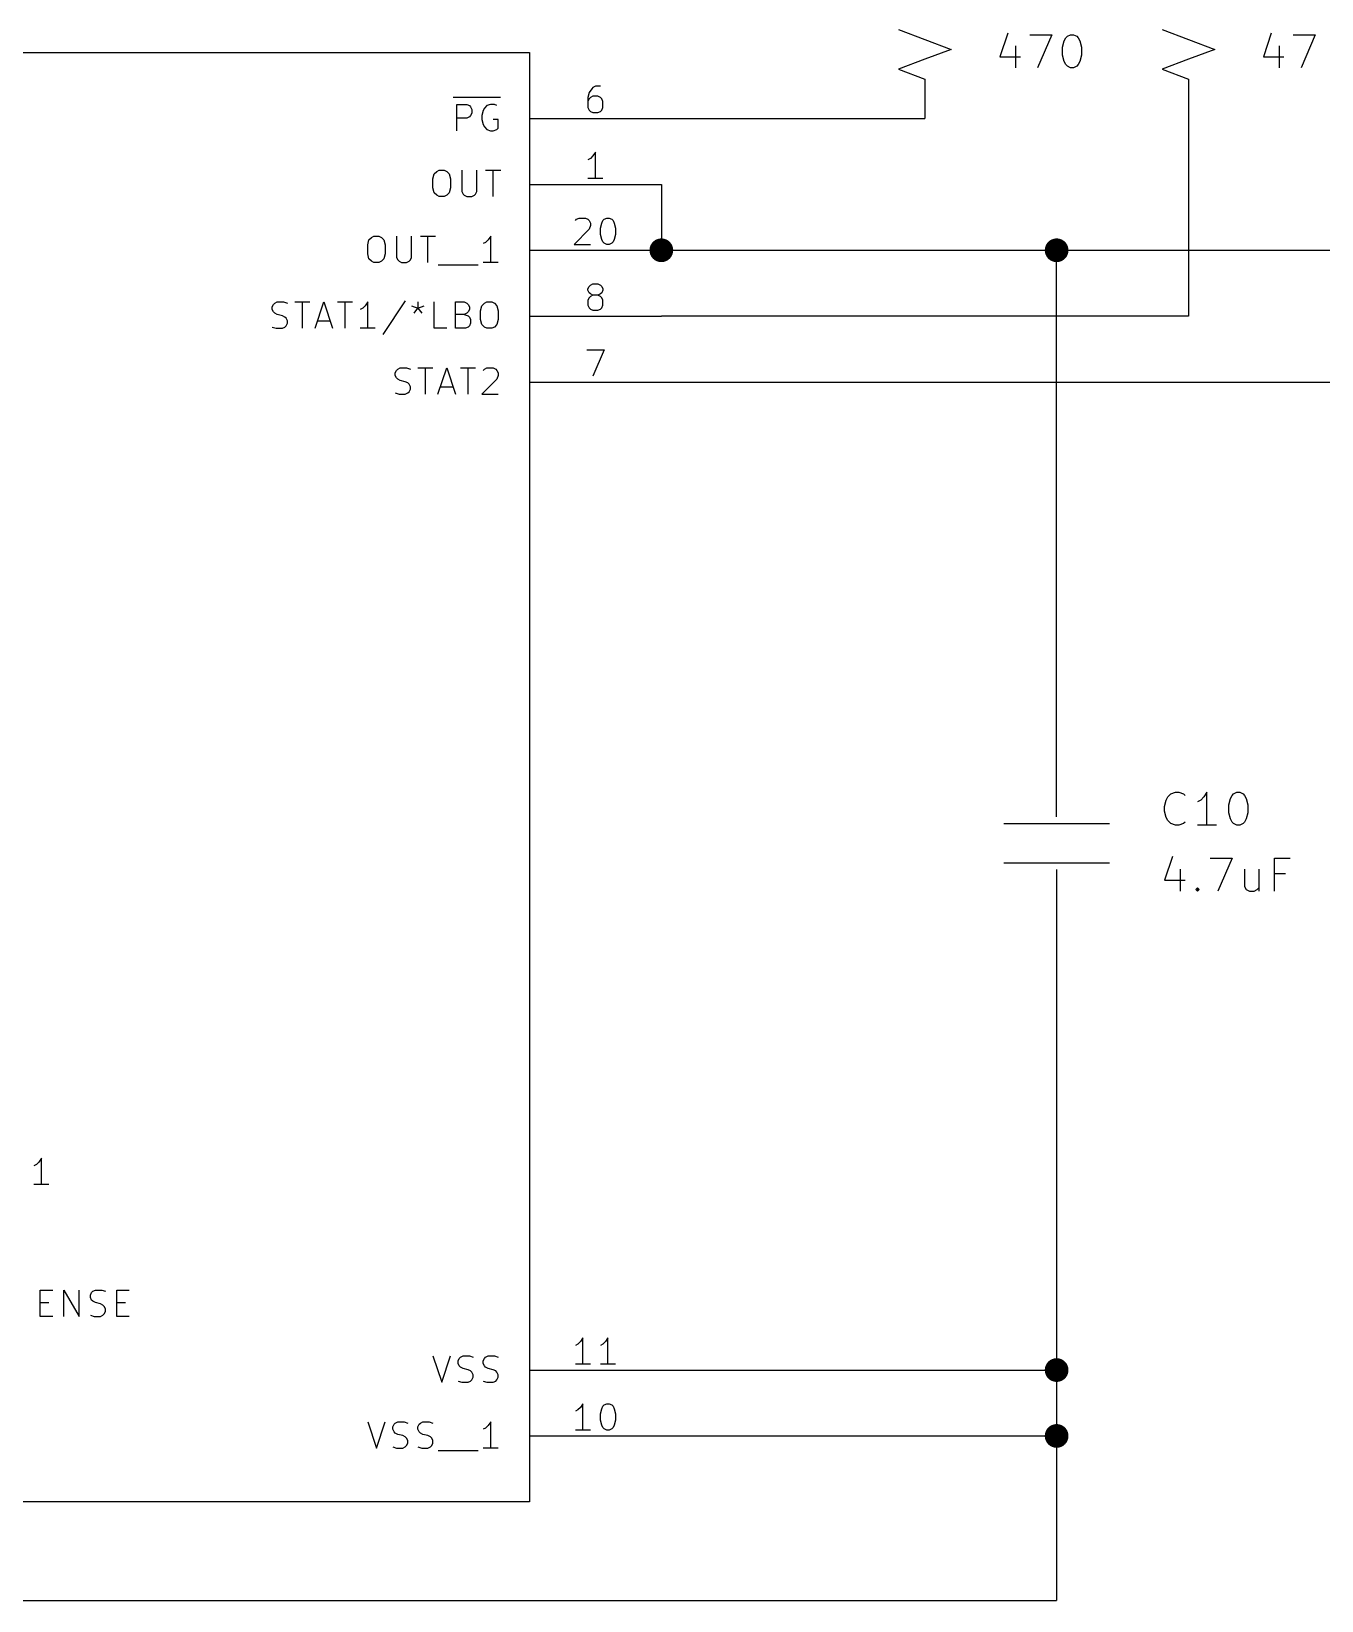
# Model space of a CAD drawing. Extents: x 0.4 to 11.3, y -7.9 to -0.4.
# Drawn here: x 4.794 to 6.752, y -5.55 to -3.168 of the extents above; entities that cross this region are included whole.
import ezdxf

# ---------------------------------------------------------------- set-up
doc = ezdxf.new("R2010")
doc.units = 0
doc.header["$MEASUREMENT"] = 0
for name, color, linetype in [('CYAN2', 4, 'CONTINUOUS'), ('GREEN3', 91, 'CONTINUOUS'), ('LYELLOW', 51, 'CONTINUOUS'), ('RED2', 1, 'CONTINUOUS'), ('RED3', 11, 'CONTINUOUS')]:
    doc.layers.add(name, color=color, linetype=linetype)

msp = doc.modelspace()

# ---------------------------------------------------------------- linework, layer by layer
at = {"layer": 'CYAN2', "linetype": 'CONTINUOUS'}
for p, q in [((6.2758, -3.1704), (6.2639, -3.2061)), ((6.2758, -3.1704), (6.2639, -3.2061)), ((6.2877, -3.1895), (6.2877, -3.2228)), ((6.2877, -3.1895), (6.2877, -3.2228)), ((6.3091, -3.1728), (6.3425, -3.1728)), ((6.3091, -3.1728), (6.3425, -3.1728)), ((6.3425, -3.1728), (6.321, -3.2228)), ((6.3425, -3.1728), (6.321, -3.2228)), ((6.3591, -3.1918), (6.3615, -3.1823)), ((6.3591, -3.1918), (6.3615, -3.1823)), ((6.3591, -3.2038), (6.3591, -3.1918)), ((6.3591, -3.2038), (6.3591, -3.1918)), ((6.3615, -3.1823), (6.3639, -3.1776)), ((6.3615, -3.1823), (6.3639, -3.1776)), ((6.3639, -3.1776), (6.3663, -3.1752)), ((6.3639, -3.1776), (6.3663, -3.1752)), ((6.3663, -3.1752), (6.371, -3.1728)), ((6.3663, -3.1752), (6.371, -3.1728)), ((6.371, -3.1728), (6.3758, -3.1728)), ((6.371, -3.1728), (6.3758, -3.1728)), ((6.3758, -3.1728), (6.3806, -3.1752)), ((6.3758, -3.1728), (6.3806, -3.1752)), ((6.3806, -3.1752), (6.3829, -3.1776)), ((6.3806, -3.1752), (6.3829, -3.1776)), ((6.3829, -3.1776), (6.3853, -3.1823)), ((6.3829, -3.1776), (6.3853, -3.1823)), ((6.3853, -3.1823), (6.3877, -3.1918)), ((6.3853, -3.1823), (6.3877, -3.1918)), ((6.3877, -3.1918), (6.3877, -3.2038)), ((6.3877, -3.1918), (6.3877, -3.2038)), ((6.6758, -3.1704), (6.6639, -3.2061)), ((6.6758, -3.1704), (6.6639, -3.2061)), ((6.6877, -3.1895), (6.6877, -3.2228)), ((6.6877, -3.1895), (6.6877, -3.2228)), ((6.7091, -3.1728), (6.7425, -3.1728)), ((6.7091, -3.1728), (6.7425, -3.1728)), ((6.7425, -3.1728), (6.721, -3.2228)), ((6.7425, -3.1728), (6.721, -3.2228)), ((6.2639, -3.2061), (6.2949, -3.2061)), ((6.2639, -3.2061), (6.2949, -3.2061)), ((6.3615, -3.2133), (6.3591, -3.2038)), ((6.3615, -3.2133), (6.3591, -3.2038)), ((6.3639, -3.218), (6.3615, -3.2133)), ((6.3639, -3.218), (6.3615, -3.2133)), ((6.3853, -3.2133), (6.3829, -3.218)), ((6.3853, -3.2133), (6.3829, -3.218)), ((6.3877, -3.2038), (6.3853, -3.2133)), ((6.3877, -3.2038), (6.3853, -3.2133)), ((6.6639, -3.2061), (6.6949, -3.2061)), ((6.6639, -3.2061), (6.6949, -3.2061)), ((6.3663, -3.2204), (6.3639, -3.218)), ((6.3663, -3.2204), (6.3639, -3.218)), ((6.371, -3.2228), (6.3663, -3.2204)), ((6.371, -3.2228), (6.3663, -3.2204)), ((6.3758, -3.2228), (6.371, -3.2228)), ((6.3758, -3.2228), (6.371, -3.2228)), ((6.3806, -3.2204), (6.3758, -3.2228)), ((6.3806, -3.2204), (6.3758, -3.2228)), ((6.3829, -3.218), (6.3806, -3.2204)), ((6.3829, -3.218), (6.3806, -3.2204)), ((5.434, -3.2674), (5.506, -3.2674)), ((5.434, -3.2674), (5.506, -3.2674)), ((5.4395, -3.3185), (5.4395, -3.2785)), ((5.4395, -3.2785), (5.4548, -3.2785)), ((5.4395, -3.3185), (5.4395, -3.2785)), ((5.4395, -3.2785), (5.4548, -3.2785)), ((5.4548, -3.2785), (5.4586, -3.2804)), ((5.4548, -3.2785), (5.4586, -3.2804)), ((5.4586, -3.2804), (5.4605, -3.2823)), ((5.4586, -3.2804), (5.4605, -3.2823)), ((5.4605, -3.2823), (5.4624, -3.2861)), ((5.4605, -3.2823), (5.4624, -3.2861)), ((5.4624, -3.2861), (5.4624, -3.2918)), ((5.4624, -3.2861), (5.4624, -3.2918)), ((5.4814, -3.2842), (5.4795, -3.288)), ((5.4814, -3.2842), (5.4795, -3.288)), ((5.4852, -3.2804), (5.4814, -3.2842)), ((5.4852, -3.2804), (5.4814, -3.2842)), ((5.4909, -3.2785), (5.4852, -3.2804)), ((5.4909, -3.2785), (5.4852, -3.2804)), ((5.4967, -3.2785), (5.4909, -3.2785)), ((5.4967, -3.2785), (5.4909, -3.2785)), ((5.5005, -3.2804), (5.4967, -3.2785)), ((5.5005, -3.2804), (5.4967, -3.2785)), ((5.4548, -3.2995), (5.4395, -3.2995)), ((5.4548, -3.2995), (5.4395, -3.2995)), ((5.4586, -3.2976), (5.4548, -3.2995)), ((5.4586, -3.2976), (5.4548, -3.2995)), ((5.4605, -3.2956), (5.4586, -3.2976)), ((5.4605, -3.2956), (5.4586, -3.2976)), ((5.4624, -3.2918), (5.4605, -3.2956)), ((5.4624, -3.2918), (5.4605, -3.2956)), ((5.4795, -3.288), (5.4776, -3.2956)), ((5.4795, -3.288), (5.4776, -3.2956)), ((5.4776, -3.2956), (5.4776, -3.3014)), ((5.4776, -3.2956), (5.4776, -3.3014)), ((5.4776, -3.3014), (5.4795, -3.309)), ((5.4776, -3.3014), (5.4795, -3.309)), ((5.4795, -3.309), (5.4814, -3.3128)), ((5.4795, -3.309), (5.4814, -3.3128)), ((5.5024, -3.3014), (5.4948, -3.3014)), ((5.5024, -3.3014), (5.4948, -3.3014)), ((5.5024, -3.3147), (5.5024, -3.3014)), ((5.5024, -3.3147), (5.5024, -3.3014)), ((5.4814, -3.3128), (5.4852, -3.3166)), ((5.4814, -3.3128), (5.4852, -3.3166)), ((5.4852, -3.3166), (5.4909, -3.3185)), ((5.4852, -3.3166), (5.4909, -3.3185)), ((5.4909, -3.3185), (5.4948, -3.3185)), ((5.4909, -3.3185), (5.4948, -3.3185)), ((5.4948, -3.3185), (5.5005, -3.3166)), ((5.4948, -3.3185), (5.5005, -3.3166)), ((5.5005, -3.3166), (5.5024, -3.3147)), ((5.5005, -3.3166), (5.5024, -3.3147)), ((5.4052, -3.3842), (5.409, -3.3804)), ((5.4052, -3.3842), (5.409, -3.3804)), ((5.409, -3.3804), (5.4129, -3.3785)), ((5.409, -3.3804), (5.4129, -3.3785)), ((5.4129, -3.3785), (5.4205, -3.3785)), ((5.4129, -3.3785), (5.4205, -3.3785)), ((5.4205, -3.3785), (5.4243, -3.3804)), ((5.4205, -3.3785), (5.4243, -3.3804)), ((5.4243, -3.3804), (5.4281, -3.3842)), ((5.4243, -3.3804), (5.4281, -3.3842)), ((5.4471, -3.3785), (5.4471, -3.4109)), ((5.4471, -3.3785), (5.4471, -3.4109)), ((5.47, -3.4109), (5.47, -3.3785)), ((5.47, -3.4109), (5.47, -3.3785)), ((5.4833, -3.3785), (5.5062, -3.3785)), ((5.4833, -3.3785), (5.5062, -3.3785)), ((5.4948, -3.4185), (5.4948, -3.3785)), ((5.4948, -3.4185), (5.4948, -3.3785)), ((5.4033, -3.3918), (5.4052, -3.3842)), ((5.4033, -3.3918), (5.4052, -3.3842)), ((5.4033, -3.4052), (5.4033, -3.3918)), ((5.4033, -3.4052), (5.4033, -3.3918)), ((5.4052, -3.4128), (5.4033, -3.4052)), ((5.4052, -3.4128), (5.4033, -3.4052)), ((5.4281, -3.3842), (5.43, -3.3918)), ((5.4281, -3.3842), (5.43, -3.3918)), ((5.43, -3.4052), (5.4281, -3.4128)), ((5.43, -3.4052), (5.4281, -3.4128)), ((5.43, -3.3918), (5.43, -3.4052)), ((5.43, -3.3918), (5.43, -3.4052)), ((5.409, -3.4166), (5.4052, -3.4128)), ((5.409, -3.4166), (5.4052, -3.4128)), ((5.4129, -3.4185), (5.409, -3.4166)), ((5.4129, -3.4185), (5.409, -3.4166)), ((5.4205, -3.4185), (5.4129, -3.4185)), ((5.4205, -3.4185), (5.4129, -3.4185)), ((5.4243, -3.4166), (5.4205, -3.4185)), ((5.4243, -3.4166), (5.4205, -3.4185)), ((5.4281, -3.4128), (5.4243, -3.4166)), ((5.4281, -3.4128), (5.4243, -3.4166)), ((5.4471, -3.4109), (5.449, -3.4147)), ((5.4471, -3.4109), (5.449, -3.4147)), ((5.449, -3.4147), (5.4509, -3.4166)), ((5.449, -3.4147), (5.4509, -3.4166)), ((5.4509, -3.4166), (5.4548, -3.4185)), ((5.4509, -3.4166), (5.4548, -3.4185)), ((5.4548, -3.4185), (5.4624, -3.4185)), ((5.4548, -3.4185), (5.4624, -3.4185)), ((5.4624, -3.4185), (5.4662, -3.4166)), ((5.4624, -3.4185), (5.4662, -3.4166)), ((5.4662, -3.4166), (5.4681, -3.4147)), ((5.4662, -3.4166), (5.4681, -3.4147)), ((5.4681, -3.4147), (5.47, -3.4109)), ((5.4681, -3.4147), (5.47, -3.4109)), ((5.3043, -3.4918), (5.3062, -3.4842)), ((5.3043, -3.4918), (5.3062, -3.4842)), ((5.3043, -3.5052), (5.3043, -3.4918)), ((5.3043, -3.5052), (5.3043, -3.4918)), ((5.3062, -3.4842), (5.31, -3.4804)), ((5.3062, -3.4842), (5.31, -3.4804)), ((5.31, -3.4804), (5.3138, -3.4785)), ((5.31, -3.4804), (5.3138, -3.4785)), ((5.3138, -3.4785), (5.3214, -3.4785)), ((5.3138, -3.4785), (5.3214, -3.4785)), ((5.3214, -3.4785), (5.3252, -3.4804)), ((5.3214, -3.4785), (5.3252, -3.4804)), ((5.3252, -3.4804), (5.329, -3.4842)), ((5.3252, -3.4804), (5.329, -3.4842)), ((5.329, -3.4842), (5.3309, -3.4918)), ((5.329, -3.4842), (5.3309, -3.4918)), ((5.3309, -3.4918), (5.3309, -3.5052)), ((5.3309, -3.4918), (5.3309, -3.5052)), ((5.3481, -3.4785), (5.3481, -3.5109)), ((5.3481, -3.4785), (5.3481, -3.5109)), ((5.3709, -3.5109), (5.3709, -3.4785)), ((5.3709, -3.5109), (5.3709, -3.4785)), ((5.3843, -3.4785), (5.4071, -3.4785)), ((5.3843, -3.4785), (5.4071, -3.4785)), ((5.3957, -3.5185), (5.3957, -3.4785)), ((5.3957, -3.5185), (5.3957, -3.4785)), ((5.4833, -3.488), (5.4795, -3.4899)), ((5.4833, -3.488), (5.4795, -3.4899)), ((5.4871, -3.4842), (5.4833, -3.488)), ((5.4871, -3.4842), (5.4833, -3.488)), ((5.491, -3.4785), (5.4871, -3.4842)), ((5.491, -3.4785), (5.4871, -3.4842)), ((5.491, -3.5185), (5.491, -3.4785)), ((5.491, -3.5185), (5.491, -3.4785)), ((5.3062, -3.5128), (5.3043, -3.5052)), ((5.3062, -3.5128), (5.3043, -3.5052)), ((5.31, -3.5166), (5.3062, -3.5128)), ((5.31, -3.5166), (5.3062, -3.5128)), ((5.3138, -3.5185), (5.31, -3.5166)), ((5.3138, -3.5185), (5.31, -3.5166)), ((5.3214, -3.5185), (5.3138, -3.5185)), ((5.3214, -3.5185), (5.3138, -3.5185)), ((5.3252, -3.5166), (5.3214, -3.5185)), ((5.3252, -3.5166), (5.3214, -3.5185)), ((5.329, -3.5128), (5.3252, -3.5166)), ((5.329, -3.5128), (5.3252, -3.5166)), ((5.3309, -3.5052), (5.329, -3.5128)), ((5.3309, -3.5052), (5.329, -3.5128)), ((5.3481, -3.5109), (5.35, -3.5147)), ((5.3481, -3.5109), (5.35, -3.5147)), ((5.35, -3.5147), (5.3519, -3.5166)), ((5.35, -3.5147), (5.3519, -3.5166)), ((5.3519, -3.5166), (5.3557, -3.5185)), ((5.3519, -3.5166), (5.3557, -3.5185)), ((5.3557, -3.5185), (5.3633, -3.5185)), ((5.3557, -3.5185), (5.3633, -3.5185)), ((5.3633, -3.5185), (5.3671, -3.5166)), ((5.3633, -3.5185), (5.3671, -3.5166)), ((5.3671, -3.5166), (5.369, -3.5147)), ((5.3671, -3.5166), (5.369, -3.5147)), ((5.369, -3.5147), (5.3709, -3.5109)), ((5.369, -3.5147), (5.3709, -3.5109)), ((5.411, -3.5223), (5.4414, -3.5223)), ((5.411, -3.5223), (5.4414, -3.5223)), ((5.4414, -3.5223), (5.4719, -3.5223)), ((5.4414, -3.5223), (5.4719, -3.5223)), ((5.5024, -3.5185), (5.4795, -3.5185)), ((5.5024, -3.5185), (5.4795, -3.5185)), ((5.1595, -3.5861), (5.1614, -3.5823)), ((5.1595, -3.5861), (5.1614, -3.5823)), ((5.1595, -3.5899), (5.1595, -3.5861)), ((5.1595, -3.5899), (5.1595, -3.5861)), ((5.1614, -3.5937), (5.1595, -3.5899)), ((5.1614, -3.5937), (5.1595, -3.5899)), ((5.1614, -3.5823), (5.1633, -3.5804)), ((5.1614, -3.5823), (5.1633, -3.5804)), ((5.1633, -3.5956), (5.1614, -3.5937)), ((5.1633, -3.5956), (5.1614, -3.5937)), ((5.1633, -3.5804), (5.1671, -3.5785)), ((5.1633, -3.5804), (5.1671, -3.5785)), ((5.1671, -3.5976), (5.1633, -3.5956)), ((5.1671, -3.5976), (5.1633, -3.5956)), ((5.1671, -3.5785), (5.1767, -3.5785)), ((5.1671, -3.5785), (5.1767, -3.5785)), ((5.1767, -3.5785), (5.1824, -3.5804)), ((5.1767, -3.5785), (5.1824, -3.5804)), ((5.1938, -3.5785), (5.2167, -3.5785)), ((5.1938, -3.5785), (5.2167, -3.5785)), ((5.2052, -3.6185), (5.2052, -3.5785)), ((5.2052, -3.6185), (5.2052, -3.5785)), ((5.2243, -3.6185), (5.2376, -3.5785)), ((5.2243, -3.6185), (5.2376, -3.5785)), ((5.2376, -3.5785), (5.2509, -3.6185)), ((5.2376, -3.5785), (5.2509, -3.6185)), ((5.2586, -3.5785), (5.2814, -3.5785)), ((5.2586, -3.5785), (5.2814, -3.5785)), ((5.27, -3.6185), (5.27, -3.5785)), ((5.27, -3.6185), (5.27, -3.5785)), ((5.2967, -3.588), (5.2929, -3.5899)), ((5.2967, -3.588), (5.2929, -3.5899)), ((5.3005, -3.5842), (5.2967, -3.588)), ((5.3005, -3.5842), (5.2967, -3.588)), ((5.3043, -3.5785), (5.3005, -3.5842)), ((5.3043, -3.5785), (5.3005, -3.5842)), ((5.3043, -3.6185), (5.3043, -3.5785)), ((5.3043, -3.6185), (5.3043, -3.5785)), ((5.3614, -3.5766), (5.3271, -3.628)), ((5.3614, -3.5766), (5.3271, -3.628)), ((5.3709, -3.5842), (5.3805, -3.588)), ((5.3709, -3.5842), (5.3805, -3.588)), ((5.3748, -3.5956), (5.3805, -3.588)), ((5.3748, -3.5956), (5.3805, -3.588)), ((5.3805, -3.5785), (5.3805, -3.588)), ((5.3805, -3.5785), (5.3805, -3.588)), ((5.3805, -3.588), (5.39, -3.5842)), ((5.3805, -3.588), (5.39, -3.5842)), ((5.3805, -3.588), (5.3862, -3.5956)), ((5.3805, -3.588), (5.3862, -3.5956)), ((5.4052, -3.6185), (5.4052, -3.5785)), ((5.4052, -3.6185), (5.4052, -3.5785)), ((5.4376, -3.6185), (5.4376, -3.5785)), ((5.4376, -3.5785), (5.4509, -3.5785)), ((5.4376, -3.6185), (5.4376, -3.5785)), ((5.4376, -3.5785), (5.4509, -3.5785)), ((5.4509, -3.5785), (5.4548, -3.5804)), ((5.4509, -3.5785), (5.4548, -3.5804)), ((5.4548, -3.5956), (5.4509, -3.5976)), ((5.4548, -3.5956), (5.4509, -3.5976)), ((5.4548, -3.5804), (5.4567, -3.5823)), ((5.4548, -3.5804), (5.4567, -3.5823)), ((5.4567, -3.5937), (5.4548, -3.5956)), ((5.4567, -3.5937), (5.4548, -3.5956)), ((5.4567, -3.5823), (5.4586, -3.5861)), ((5.4567, -3.5823), (5.4586, -3.5861)), ((5.4586, -3.5899), (5.4567, -3.5937)), ((5.4586, -3.5899), (5.4567, -3.5937)), ((5.4586, -3.5861), (5.4586, -3.5899)), ((5.4586, -3.5861), (5.4586, -3.5899)), ((5.4757, -3.5918), (5.4776, -3.5842)), ((5.4757, -3.5918), (5.4776, -3.5842)), ((5.4757, -3.6052), (5.4757, -3.5918)), ((5.4757, -3.6052), (5.4757, -3.5918)), ((5.4776, -3.5842), (5.4814, -3.5804)), ((5.4776, -3.5842), (5.4814, -3.5804)), ((5.4814, -3.5804), (5.4852, -3.5785)), ((5.4814, -3.5804), (5.4852, -3.5785)), ((5.4852, -3.5785), (5.4929, -3.5785)), ((5.4852, -3.5785), (5.4929, -3.5785)), ((5.4929, -3.5785), (5.4967, -3.5804)), ((5.4929, -3.5785), (5.4967, -3.5804)), ((5.4967, -3.5804), (5.5005, -3.5842)), ((5.4967, -3.5804), (5.5005, -3.5842)), ((5.5005, -3.5842), (5.5024, -3.5918)), ((5.5005, -3.5842), (5.5024, -3.5918)), ((5.5024, -3.5918), (5.5024, -3.6052)), ((5.5024, -3.5918), (5.5024, -3.6052)), ((5.1595, -3.6166), (5.1652, -3.6185)), ((5.1595, -3.6166), (5.1652, -3.6185)), ((5.1652, -3.6185), (5.1748, -3.6185)), ((5.1652, -3.6185), (5.1748, -3.6185)), ((5.1748, -3.5995), (5.1671, -3.5976)), ((5.1748, -3.5995), (5.1671, -3.5976)), ((5.1786, -3.6014), (5.1748, -3.5995)), ((5.1786, -3.6014), (5.1748, -3.5995)), ((5.1748, -3.6185), (5.1786, -3.6166)), ((5.1748, -3.6185), (5.1786, -3.6166)), ((5.1805, -3.6033), (5.1786, -3.6014)), ((5.1805, -3.6033), (5.1786, -3.6014)), ((5.1786, -3.6166), (5.1805, -3.6147)), ((5.1786, -3.6166), (5.1805, -3.6147)), ((5.1824, -3.6071), (5.1805, -3.6033)), ((5.1824, -3.6071), (5.1805, -3.6033)), ((5.1805, -3.6147), (5.1824, -3.6109)), ((5.1805, -3.6147), (5.1824, -3.6109)), ((5.1824, -3.6109), (5.1824, -3.6071)), ((5.1824, -3.6109), (5.1824, -3.6071)), ((5.2281, -3.6071), (5.2471, -3.6071)), ((5.2281, -3.6071), (5.2471, -3.6071)), ((5.3157, -3.6185), (5.2929, -3.6185)), ((5.3157, -3.6185), (5.2929, -3.6185)), ((5.4243, -3.6185), (5.4052, -3.6185)), ((5.4243, -3.6185), (5.4052, -3.6185)), ((5.4509, -3.5976), (5.4376, -3.5976)), ((5.4509, -3.5976), (5.4376, -3.5976)), ((5.4529, -3.6185), (5.4376, -3.6185)), ((5.4529, -3.6185), (5.4376, -3.6185)), ((5.4509, -3.5976), (5.4567, -3.5995)), ((5.4509, -3.5976), (5.4567, -3.5995)), ((5.4567, -3.6166), (5.4529, -3.6185)), ((5.4567, -3.6166), (5.4529, -3.6185)), ((5.4567, -3.5995), (5.4586, -3.6014)), ((5.4567, -3.5995), (5.4586, -3.6014)), ((5.4586, -3.6147), (5.4567, -3.6166)), ((5.4586, -3.6147), (5.4567, -3.6166)), ((5.4586, -3.6014), (5.4605, -3.6052)), ((5.4586, -3.6014), (5.4605, -3.6052)), ((5.4605, -3.6109), (5.4586, -3.6147)), ((5.4605, -3.6109), (5.4586, -3.6147)), ((5.4605, -3.6052), (5.4605, -3.6109)), ((5.4605, -3.6052), (5.4605, -3.6109)), ((5.4776, -3.6128), (5.4757, -3.6052)), ((5.4776, -3.6128), (5.4757, -3.6052)), ((5.4814, -3.6166), (5.4776, -3.6128)), ((5.4814, -3.6166), (5.4776, -3.6128)), ((5.4852, -3.6185), (5.4814, -3.6166)), ((5.4852, -3.6185), (5.4814, -3.6166)), ((5.4929, -3.6185), (5.4852, -3.6185)), ((5.4929, -3.6185), (5.4852, -3.6185)), ((5.4967, -3.6166), (5.4929, -3.6185)), ((5.4967, -3.6166), (5.4929, -3.6185)), ((5.5005, -3.6128), (5.4967, -3.6166)), ((5.5005, -3.6128), (5.4967, -3.6166)), ((5.5024, -3.6052), (5.5005, -3.6128)), ((5.5024, -3.6052), (5.5005, -3.6128)), ((5.3462, -3.6861), (5.3481, -3.6823)), ((5.3462, -3.6861), (5.3481, -3.6823)), ((5.3462, -3.6899), (5.3462, -3.6861)), ((5.3462, -3.6899), (5.3462, -3.6861)), ((5.3481, -3.6937), (5.3462, -3.6899)), ((5.3481, -3.6937), (5.3462, -3.6899)), ((5.3481, -3.6823), (5.35, -3.6804)), ((5.3481, -3.6823), (5.35, -3.6804)), ((5.35, -3.6804), (5.3538, -3.6785)), ((5.35, -3.6804), (5.3538, -3.6785)), ((5.3538, -3.6785), (5.3633, -3.6785)), ((5.3538, -3.6785), (5.3633, -3.6785)), ((5.3633, -3.6785), (5.369, -3.6804)), ((5.3633, -3.6785), (5.369, -3.6804)), ((5.3805, -3.6785), (5.4033, -3.6785)), ((5.3805, -3.6785), (5.4033, -3.6785)), ((5.3919, -3.7185), (5.3919, -3.6785)), ((5.3919, -3.7185), (5.3919, -3.6785)), ((5.4109, -3.7185), (5.4243, -3.6785)), ((5.4109, -3.7185), (5.4243, -3.6785)), ((5.4243, -3.6785), (5.4376, -3.7185)), ((5.4243, -3.6785), (5.4376, -3.7185)), ((5.4452, -3.6785), (5.4681, -3.6785)), ((5.4452, -3.6785), (5.4681, -3.6785)), ((5.4567, -3.7185), (5.4567, -3.6785)), ((5.4567, -3.7185), (5.4567, -3.6785)), ((5.4795, -3.6823), (5.4814, -3.6804)), ((5.4795, -3.6823), (5.4814, -3.6804)), ((5.4814, -3.6804), (5.4852, -3.6785)), ((5.4814, -3.6804), (5.4852, -3.6785)), ((5.4852, -3.6785), (5.4948, -3.6785)), ((5.4852, -3.6785), (5.4948, -3.6785)), ((5.4948, -3.6785), (5.4986, -3.6804)), ((5.4948, -3.6785), (5.4986, -3.6804)), ((5.4986, -3.6804), (5.5005, -3.6823)), ((5.4986, -3.6804), (5.5005, -3.6823)), ((5.5005, -3.6823), (5.5024, -3.6861)), ((5.5005, -3.6823), (5.5024, -3.6861)), ((5.5024, -3.6899), (5.5005, -3.6956)), ((5.5024, -3.6899), (5.5005, -3.6956)), ((5.5024, -3.6861), (5.5024, -3.6899)), ((5.5024, -3.6861), (5.5024, -3.6899)), ((5.35, -3.6956), (5.3481, -3.6937)), ((5.35, -3.6956), (5.3481, -3.6937)), ((5.3538, -3.6976), (5.35, -3.6956)), ((5.3538, -3.6976), (5.35, -3.6956)), ((5.3614, -3.6995), (5.3538, -3.6976)), ((5.3614, -3.6995), (5.3538, -3.6976)), ((5.3652, -3.7014), (5.3614, -3.6995)), ((5.3652, -3.7014), (5.3614, -3.6995)), ((5.3671, -3.7033), (5.3652, -3.7014)), ((5.3671, -3.7033), (5.3652, -3.7014)), ((5.3652, -3.7166), (5.3671, -3.7147)), ((5.3652, -3.7166), (5.3671, -3.7147)), ((5.369, -3.7071), (5.3671, -3.7033)), ((5.369, -3.7071), (5.3671, -3.7033)), ((5.3671, -3.7147), (5.369, -3.7109)), ((5.3671, -3.7147), (5.369, -3.7109)), ((5.369, -3.7109), (5.369, -3.7071)), ((5.369, -3.7109), (5.369, -3.7071)), ((5.4148, -3.7071), (5.4338, -3.7071)), ((5.4148, -3.7071), (5.4338, -3.7071)), ((5.5005, -3.6956), (5.4776, -3.7185)), ((5.5005, -3.6956), (5.4776, -3.7185)), ((5.3462, -3.7166), (5.3519, -3.7185)), ((5.3462, -3.7166), (5.3519, -3.7185)), ((5.3519, -3.7185), (5.3614, -3.7185)), ((5.3519, -3.7185), (5.3614, -3.7185)), ((5.3614, -3.7185), (5.3652, -3.7166)), ((5.3614, -3.7185), (5.3652, -3.7166)), ((5.4776, -3.7185), (5.5024, -3.7185)), ((5.4776, -3.7185), (5.5024, -3.7185)), ((6.5139, -4.3442), (6.5163, -4.3347)), ((6.5163, -4.3347), (6.5187, -4.3299)), ((6.5187, -4.3299), (6.5234, -4.3252)), ((6.5234, -4.3252), (6.5306, -4.3228)), ((6.5306, -4.3228), (6.5353, -4.3228)), ((6.5353, -4.3228), (6.5425, -4.3252)), ((6.5425, -4.3252), (6.5449, -4.3276)), ((6.5687, -4.3347), (6.5639, -4.3371)), ((6.5734, -4.3299), (6.5687, -4.3347)), ((6.5782, -4.3228), (6.5734, -4.3299)), ((6.5782, -4.3728), (6.5782, -4.3228)), ((6.6115, -4.3418), (6.6139, -4.3323)), ((6.6139, -4.3323), (6.6163, -4.3276)), ((6.6163, -4.3276), (6.6187, -4.3252)), ((6.6187, -4.3252), (6.6234, -4.3228)), ((6.6234, -4.3228), (6.6282, -4.3228)), ((6.6282, -4.3228), (6.6329, -4.3252)), ((6.6329, -4.3252), (6.6353, -4.3276)), ((6.6353, -4.3276), (6.6377, -4.3323)), ((6.6377, -4.3323), (6.6401, -4.3418)), ((6.5139, -4.3514), (6.5139, -4.3442)), ((6.5163, -4.3609), (6.5139, -4.3514)), ((6.6115, -4.3538), (6.6115, -4.3418)), ((6.6139, -4.3633), (6.6115, -4.3538)), ((6.6401, -4.3538), (6.6377, -4.3633)), ((6.6401, -4.3418), (6.6401, -4.3538)), ((6.5187, -4.3657), (6.5163, -4.3609)), ((6.5234, -4.3704), (6.5187, -4.3657)), ((6.5306, -4.3728), (6.5234, -4.3704)), ((6.5353, -4.3728), (6.5306, -4.3728)), ((6.5425, -4.3704), (6.5353, -4.3728)), ((6.5449, -4.368), (6.5425, -4.3704)), ((6.5925, -4.3728), (6.5639, -4.3728)), ((6.6163, -4.368), (6.6139, -4.3633)), ((6.6187, -4.3704), (6.6163, -4.368)), ((6.6234, -4.3728), (6.6187, -4.3704)), ((6.6282, -4.3728), (6.6234, -4.3728)), ((6.6329, -4.3704), (6.6282, -4.3728)), ((6.6353, -4.368), (6.6329, -4.3704)), ((6.6377, -4.3633), (6.6353, -4.368)), ((6.5258, -4.4204), (6.5139, -4.4561)), ((6.5829, -4.4228), (6.6163, -4.4228)), ((6.6163, -4.4228), (6.5949, -4.4728)), ((6.6806, -4.4728), (6.6806, -4.4228)), ((6.6806, -4.4228), (6.7044, -4.4228)), ((6.5377, -4.4395), (6.5377, -4.4728)), ((6.6353, -4.4395), (6.6353, -4.4657)), ((6.6568, -4.4395), (6.6568, -4.4728)), ((6.6972, -4.4466), (6.6806, -4.4466)), ((6.5139, -4.4561), (6.5449, -4.4561)), ((6.5615, -4.4704), (6.5639, -4.468)), ((6.5639, -4.4728), (6.5615, -4.4704)), ((6.5639, -4.468), (6.5663, -4.4704)), ((6.5639, -4.468), (6.5639, -4.4728)), ((6.5663, -4.4704), (6.5639, -4.4728)), ((6.6353, -4.4657), (6.6377, -4.4704)), ((6.6377, -4.4704), (6.6425, -4.4728)), ((6.6425, -4.4728), (6.6496, -4.4728)), ((6.6496, -4.4728), (6.6544, -4.4704)), ((6.6544, -4.4704), (6.6568, -4.468)), ((4.8091, -4.8785), (4.8052, -4.8842)), ((4.8091, -4.8785), (4.8052, -4.8842)), ((4.8091, -4.9185), (4.8091, -4.8785)), ((4.8091, -4.9185), (4.8091, -4.8785)), ((4.8014, -4.888), (4.7976, -4.8899)), ((4.8014, -4.888), (4.7976, -4.8899)), ((4.8052, -4.8842), (4.8014, -4.888)), ((4.8052, -4.8842), (4.8014, -4.888)), ((4.8205, -4.9185), (4.7976, -4.9185)), ((4.8205, -4.9185), (4.7976, -4.9185)), ((4.8071, -5.1185), (4.8071, -5.0785)), ((4.8071, -5.0785), (4.8262, -5.0785)), ((4.8071, -5.1185), (4.8071, -5.0785)), ((4.8071, -5.0785), (4.8262, -5.0785)), ((4.8071, -5.0976), (4.8205, -5.0976)), ((4.8071, -5.0976), (4.8205, -5.0976)), ((4.8433, -5.1185), (4.8433, -5.0785)), ((4.8433, -5.0785), (4.8662, -5.1185)), ((4.8433, -5.1185), (4.8433, -5.0785)), ((4.8433, -5.0785), (4.8662, -5.1185)), ((4.8662, -5.1185), (4.8662, -5.0785)), ((4.8662, -5.1185), (4.8662, -5.0785)), ((4.8833, -5.0861), (4.8852, -5.0823)), ((4.8833, -5.0861), (4.8852, -5.0823)), ((4.8833, -5.0899), (4.8833, -5.0861)), ((4.8833, -5.0899), (4.8833, -5.0861)), ((4.8852, -5.0937), (4.8833, -5.0899)), ((4.8852, -5.0937), (4.8833, -5.0899)), ((4.8852, -5.0823), (4.8871, -5.0804)), ((4.8852, -5.0823), (4.8871, -5.0804)), ((4.8871, -5.0956), (4.8852, -5.0937)), ((4.8871, -5.0956), (4.8852, -5.0937)), ((4.8871, -5.0804), (4.891, -5.0785)), ((4.8871, -5.0804), (4.891, -5.0785)), ((4.891, -5.0976), (4.8871, -5.0956)), ((4.891, -5.0976), (4.8871, -5.0956)), ((4.891, -5.0785), (4.9005, -5.0785)), ((4.891, -5.0785), (4.9005, -5.0785)), ((4.8986, -5.0995), (4.891, -5.0976)), ((4.8986, -5.0995), (4.891, -5.0976)), ((4.9005, -5.0785), (4.9062, -5.0804)), ((4.9005, -5.0785), (4.9062, -5.0804)), ((4.9233, -5.1185), (4.9233, -5.0785)), ((4.9233, -5.0785), (4.9424, -5.0785)), ((4.9233, -5.1185), (4.9233, -5.0785)), ((4.9233, -5.0785), (4.9424, -5.0785)), ((4.9233, -5.0976), (4.9367, -5.0976)), ((4.9233, -5.0976), (4.9367, -5.0976)), ((4.8262, -5.1185), (4.8071, -5.1185)), ((4.8262, -5.1185), (4.8071, -5.1185)), ((4.8833, -5.1166), (4.889, -5.1185)), ((4.8833, -5.1166), (4.889, -5.1185)), ((4.889, -5.1185), (4.8986, -5.1185)), ((4.889, -5.1185), (4.8986, -5.1185)), ((4.9024, -5.1014), (4.8986, -5.0995)), ((4.9024, -5.1014), (4.8986, -5.0995)), ((4.8986, -5.1185), (4.9024, -5.1166)), ((4.8986, -5.1185), (4.9024, -5.1166)), ((4.9043, -5.1033), (4.9024, -5.1014)), ((4.9043, -5.1033), (4.9024, -5.1014)), ((4.9024, -5.1166), (4.9043, -5.1147)), ((4.9024, -5.1166), (4.9043, -5.1147)), ((4.9062, -5.1071), (4.9043, -5.1033)), ((4.9062, -5.1071), (4.9043, -5.1033)), ((4.9043, -5.1147), (4.9062, -5.1109)), ((4.9043, -5.1147), (4.9062, -5.1109)), ((4.9062, -5.1109), (4.9062, -5.1071)), ((4.9062, -5.1109), (4.9062, -5.1071)), ((4.9424, -5.1185), (4.9233, -5.1185)), ((4.9424, -5.1185), (4.9233, -5.1185)), ((5.4033, -5.1785), (5.4167, -5.2185)), ((5.4033, -5.1785), (5.4167, -5.2185)), ((5.4167, -5.2185), (5.43, -5.1785)), ((5.4167, -5.2185), (5.43, -5.1785)), ((5.4414, -5.1861), (5.4433, -5.1823)), ((5.4414, -5.1861), (5.4433, -5.1823)), ((5.4414, -5.1899), (5.4414, -5.1861)), ((5.4414, -5.1899), (5.4414, -5.1861)), ((5.4433, -5.1937), (5.4414, -5.1899)), ((5.4433, -5.1937), (5.4414, -5.1899)), ((5.4433, -5.1823), (5.4452, -5.1804)), ((5.4433, -5.1823), (5.4452, -5.1804)), ((5.4452, -5.1804), (5.449, -5.1785)), ((5.4452, -5.1804), (5.449, -5.1785)), ((5.449, -5.1785), (5.4586, -5.1785)), ((5.449, -5.1785), (5.4586, -5.1785)), ((5.4586, -5.1785), (5.4643, -5.1804)), ((5.4586, -5.1785), (5.4643, -5.1804)), ((5.4795, -5.1861), (5.4814, -5.1823)), ((5.4795, -5.1861), (5.4814, -5.1823)), ((5.4795, -5.1899), (5.4795, -5.1861)), ((5.4795, -5.1899), (5.4795, -5.1861)), ((5.4814, -5.1937), (5.4795, -5.1899)), ((5.4814, -5.1937), (5.4795, -5.1899)), ((5.4814, -5.1823), (5.4833, -5.1804)), ((5.4814, -5.1823), (5.4833, -5.1804)), ((5.4833, -5.1804), (5.4871, -5.1785)), ((5.4833, -5.1804), (5.4871, -5.1785)), ((5.4871, -5.1785), (5.4967, -5.1785)), ((5.4871, -5.1785), (5.4967, -5.1785)), ((5.4967, -5.1785), (5.5024, -5.1804)), ((5.4967, -5.1785), (5.5024, -5.1804)), ((5.4414, -5.2166), (5.4471, -5.2185)), ((5.4414, -5.2166), (5.4471, -5.2185)), ((5.4452, -5.1956), (5.4433, -5.1937)), ((5.4452, -5.1956), (5.4433, -5.1937)), ((5.449, -5.1976), (5.4452, -5.1956)), ((5.449, -5.1976), (5.4452, -5.1956)), ((5.4567, -5.1995), (5.449, -5.1976)), ((5.4567, -5.1995), (5.449, -5.1976)), ((5.4605, -5.2014), (5.4567, -5.1995)), ((5.4605, -5.2014), (5.4567, -5.1995)), ((5.4567, -5.2185), (5.4605, -5.2166)), ((5.4567, -5.2185), (5.4605, -5.2166)), ((5.4624, -5.2033), (5.4605, -5.2014)), ((5.4624, -5.2033), (5.4605, -5.2014)), ((5.4605, -5.2166), (5.4624, -5.2147)), ((5.4605, -5.2166), (5.4624, -5.2147)), ((5.4643, -5.2071), (5.4624, -5.2033)), ((5.4643, -5.2071), (5.4624, -5.2033)), ((5.4624, -5.2147), (5.4643, -5.2109)), ((5.4624, -5.2147), (5.4643, -5.2109)), ((5.4643, -5.2109), (5.4643, -5.2071)), ((5.4643, -5.2109), (5.4643, -5.2071)), ((5.4795, -5.2166), (5.4852, -5.2185)), ((5.4795, -5.2166), (5.4852, -5.2185)), ((5.4833, -5.1956), (5.4814, -5.1937)), ((5.4833, -5.1956), (5.4814, -5.1937)), ((5.4871, -5.1976), (5.4833, -5.1956)), ((5.4871, -5.1976), (5.4833, -5.1956)), ((5.4948, -5.1995), (5.4871, -5.1976)), ((5.4948, -5.1995), (5.4871, -5.1976)), ((5.4986, -5.2014), (5.4948, -5.1995)), ((5.4986, -5.2014), (5.4948, -5.1995)), ((5.4948, -5.2185), (5.4986, -5.2166)), ((5.4948, -5.2185), (5.4986, -5.2166)), ((5.5005, -5.2033), (5.4986, -5.2014)), ((5.5005, -5.2033), (5.4986, -5.2014)), ((5.4986, -5.2166), (5.5005, -5.2147)), ((5.4986, -5.2166), (5.5005, -5.2147)), ((5.5024, -5.2071), (5.5005, -5.2033)), ((5.5024, -5.2071), (5.5005, -5.2033)), ((5.5005, -5.2147), (5.5024, -5.2109)), ((5.5005, -5.2147), (5.5024, -5.2109)), ((5.5024, -5.2109), (5.5024, -5.2071)), ((5.5024, -5.2109), (5.5024, -5.2071)), ((5.4471, -5.2185), (5.4567, -5.2185)), ((5.4471, -5.2185), (5.4567, -5.2185)), ((5.4852, -5.2185), (5.4948, -5.2185)), ((5.4852, -5.2185), (5.4948, -5.2185)), ((5.3043, -5.2785), (5.3176, -5.3185)), ((5.3043, -5.2785), (5.3176, -5.3185)), ((5.3176, -5.3185), (5.3309, -5.2785)), ((5.3176, -5.3185), (5.3309, -5.2785)), ((5.3424, -5.2861), (5.3443, -5.2823)), ((5.3424, -5.2861), (5.3443, -5.2823)), ((5.3424, -5.2899), (5.3424, -5.2861)), ((5.3424, -5.2899), (5.3424, -5.2861)), ((5.3443, -5.2823), (5.3462, -5.2804)), ((5.3443, -5.2823), (5.3462, -5.2804)), ((5.3462, -5.2804), (5.35, -5.2785)), ((5.3462, -5.2804), (5.35, -5.2785)), ((5.35, -5.2785), (5.3595, -5.2785)), ((5.35, -5.2785), (5.3595, -5.2785)), ((5.3595, -5.2785), (5.3652, -5.2804)), ((5.3595, -5.2785), (5.3652, -5.2804)), ((5.3805, -5.2861), (5.3824, -5.2823)), ((5.3805, -5.2861), (5.3824, -5.2823)), ((5.3805, -5.2899), (5.3805, -5.2861)), ((5.3805, -5.2899), (5.3805, -5.2861)), ((5.3824, -5.2823), (5.3843, -5.2804)), ((5.3824, -5.2823), (5.3843, -5.2804)), ((5.3843, -5.2804), (5.3881, -5.2785)), ((5.3843, -5.2804), (5.3881, -5.2785)), ((5.3881, -5.2785), (5.3976, -5.2785)), ((5.3881, -5.2785), (5.3976, -5.2785)), ((5.3976, -5.2785), (5.4033, -5.2804)), ((5.3976, -5.2785), (5.4033, -5.2804)), ((5.4833, -5.288), (5.4795, -5.2899)), ((5.4833, -5.288), (5.4795, -5.2899)), ((5.4871, -5.2842), (5.4833, -5.288)), ((5.4871, -5.2842), (5.4833, -5.288)), ((5.491, -5.2785), (5.4871, -5.2842)), ((5.491, -5.2785), (5.4871, -5.2842)), ((5.491, -5.3185), (5.491, -5.2785)), ((5.491, -5.3185), (5.491, -5.2785)), ((5.3443, -5.2937), (5.3424, -5.2899)), ((5.3443, -5.2937), (5.3424, -5.2899)), ((5.3462, -5.2956), (5.3443, -5.2937)), ((5.3462, -5.2956), (5.3443, -5.2937)), ((5.35, -5.2976), (5.3462, -5.2956)), ((5.35, -5.2976), (5.3462, -5.2956)), ((5.3576, -5.2995), (5.35, -5.2976)), ((5.3576, -5.2995), (5.35, -5.2976)), ((5.3614, -5.3014), (5.3576, -5.2995)), ((5.3614, -5.3014), (5.3576, -5.2995)), ((5.3633, -5.3033), (5.3614, -5.3014)), ((5.3633, -5.3033), (5.3614, -5.3014)), ((5.3652, -5.3071), (5.3633, -5.3033)), ((5.3652, -5.3071), (5.3633, -5.3033)), ((5.3633, -5.3147), (5.3652, -5.3109)), ((5.3633, -5.3147), (5.3652, -5.3109)), ((5.3652, -5.3109), (5.3652, -5.3071)), ((5.3652, -5.3109), (5.3652, -5.3071)), ((5.3824, -5.2937), (5.3805, -5.2899)), ((5.3824, -5.2937), (5.3805, -5.2899)), ((5.3843, -5.2956), (5.3824, -5.2937)), ((5.3843, -5.2956), (5.3824, -5.2937)), ((5.3881, -5.2976), (5.3843, -5.2956)), ((5.3881, -5.2976), (5.3843, -5.2956)), ((5.3957, -5.2995), (5.3881, -5.2976)), ((5.3957, -5.2995), (5.3881, -5.2976)), ((5.3995, -5.3014), (5.3957, -5.2995)), ((5.3995, -5.3014), (5.3957, -5.2995)), ((5.4014, -5.3033), (5.3995, -5.3014)), ((5.4014, -5.3033), (5.3995, -5.3014)), ((5.4033, -5.3071), (5.4014, -5.3033)), ((5.4033, -5.3071), (5.4014, -5.3033)), ((5.4014, -5.3147), (5.4033, -5.3109)), ((5.4014, -5.3147), (5.4033, -5.3109)), ((5.4033, -5.3109), (5.4033, -5.3071)), ((5.4033, -5.3109), (5.4033, -5.3071)), ((5.3424, -5.3166), (5.3481, -5.3185)), ((5.3424, -5.3166), (5.3481, -5.3185)), ((5.3481, -5.3185), (5.3576, -5.3185)), ((5.3481, -5.3185), (5.3576, -5.3185)), ((5.3576, -5.3185), (5.3614, -5.3166)), ((5.3576, -5.3185), (5.3614, -5.3166)), ((5.3614, -5.3166), (5.3633, -5.3147)), ((5.3614, -5.3166), (5.3633, -5.3147)), ((5.3805, -5.3166), (5.3862, -5.3185)), ((5.3805, -5.3166), (5.3862, -5.3185)), ((5.3862, -5.3185), (5.3957, -5.3185)), ((5.3862, -5.3185), (5.3957, -5.3185)), ((5.3957, -5.3185), (5.3995, -5.3166)), ((5.3957, -5.3185), (5.3995, -5.3166)), ((5.3995, -5.3166), (5.4014, -5.3147)), ((5.3995, -5.3166), (5.4014, -5.3147)), ((5.411, -5.3223), (5.4414, -5.3223)), ((5.411, -5.3223), (5.4414, -5.3223)), ((5.4414, -5.3223), (5.4719, -5.3223)), ((5.4414, -5.3223), (5.4719, -5.3223)), ((5.5024, -5.3185), (5.4795, -5.3185)), ((5.5024, -5.3185), (5.4795, -5.3185))]:
    msp.add_line(p, q, dxfattribs=at)
at = {"layer": 'GREEN3', "linetype": 'CONTINUOUS'}
for p, q in [((5.75, -3.3), (6.15, -3.3)), ((6.55, -3.3), (6.55, -3.6)), ((5.75, -3.4), (5.75, -3.5)), ((5.75, -3.5), (6.35, -3.5)), ((6.35, -4.25), (6.35, -3.5)), ((6.35, -3.5), (8.2, -3.5)), ((6.55, -3.6), (5.75, -3.6)), ((5.75, -3.7), (7, -3.7)), ((6.35, -4.55), (6.35, -5.2)), ((5.75, -5.2), (6.35, -5.2)), ((6.35, -5.2), (6.35, -5.3)), ((5.75, -5.3), (6.35, -5.3)), ((6.35, -5.3), (6.35, -5.55)), ((4.05, -5.55), (6.35, -5.55))]:
    msp.add_line(p, q, dxfattribs=at)
at = {"layer": 'GREEN3', "const_width": 0.018}
for points in [[(5.741, -3.5, 1), (5.759, -3.5, 1)], [(6.341, -3.5, 1), (6.359, -3.5, 1)], [(6.341, -5.2, 1), (6.359, -5.2, 1)], [(6.341, -5.3, 1), (6.359, -5.3, 1)]]:
    msp.add_lwpolyline(points, format="xyb", close=True, dxfattribs=at)
at = {"layer": 'LYELLOW', "linetype": 'CONTINUOUS'}
for p, q in [((4.55, -3.2), (5.55, -3.2)), ((5.55, -3.2), (5.55, -5.4)), ((5.55, -5.4), (4.55, -5.4))]:
    msp.add_line(p, q, dxfattribs=at)
at = {"layer": 'RED2', "linetype": 'CONTINUOUS'}
for p, q in [((6.11, -3.165), (6.15, -3.18)), ((6.51, -3.165), (6.55, -3.18)), ((6.15, -3.18), (6.19, -3.195)), ((6.55, -3.18), (6.59, -3.195)), ((4.55, -3.2), (5.55, -3.2)), ((5.55, -3.2), (5.55, -5.4)), ((6.15, -3.21), (6.11, -3.225)), ((6.19, -3.195), (6.15, -3.21)), ((6.55, -3.21), (6.51, -3.225)), ((6.59, -3.195), (6.55, -3.21)), ((6.11, -3.225), (6.15, -3.24)), ((6.51, -3.225), (6.55, -3.24)), ((6.15, -3.24), (6.15, -3.25)), ((6.15, -3.25), (6.15, -3.3)), ((6.15, -3.25), (6.15, -3.3)), ((6.55, -3.24), (6.55, -3.25)), ((6.55, -3.25), (6.55, -3.3)), ((6.55, -3.25), (6.55, -3.3)), ((5.55, -3.3), (5.75, -3.3)), ((5.55, -3.3), (5.75, -3.3)), ((5.55, -3.4), (5.75, -3.4)), ((5.55, -3.4), (5.75, -3.4)), ((5.55, -3.5), (5.75, -3.5)), ((5.55, -3.5), (5.75, -3.5)), ((5.55, -3.6), (5.75, -3.6)), ((5.55, -3.6), (5.75, -3.6)), ((5.55, -3.7), (5.75, -3.7)), ((5.55, -3.7), (5.75, -3.7)), ((6.35, -4.36), (6.35, -4.25)), ((6.27, -4.37), (6.43, -4.37)), ((6.27, -4.43), (6.43, -4.43)), ((6.35, -4.44), (6.35, -4.55)), ((5.55, -5.2), (5.75, -5.2)), ((5.55, -5.2), (5.75, -5.2)), ((5.55, -5.3), (5.75, -5.3)), ((5.55, -5.3), (5.75, -5.3)), ((5.55, -5.4), (4.55, -5.4))]:
    msp.add_line(p, q, dxfattribs=at)
at = {"layer": 'RED3', "linetype": 'CONTINUOUS'}
for p, q in [((5.6405, -3.2606), (5.6386, -3.2682)), ((5.6405, -3.2606), (5.6386, -3.2682)), ((5.6443, -3.2549), (5.6405, -3.2606)), ((5.6443, -3.2549), (5.6405, -3.2606)), ((5.6462, -3.253), (5.6443, -3.2549)), ((5.6462, -3.253), (5.6443, -3.2549)), ((5.65, -3.2511), (5.6462, -3.253)), ((5.65, -3.2511), (5.6462, -3.253)), ((5.6576, -3.2511), (5.65, -3.2511)), ((5.6576, -3.2511), (5.65, -3.2511)), ((5.6386, -3.2682), (5.6386, -3.2835)), ((5.6386, -3.2682), (5.6386, -3.2835)), ((5.6405, -3.2701), (5.6386, -3.274)), ((5.6405, -3.2701), (5.6386, -3.274)), ((5.6386, -3.2835), (5.6405, -3.2873)), ((5.6386, -3.2835), (5.6405, -3.2873)), ((5.6424, -3.2682), (5.6405, -3.2701)), ((5.6424, -3.2682), (5.6405, -3.2701)), ((5.6405, -3.2873), (5.6424, -3.2892)), ((5.6405, -3.2873), (5.6424, -3.2892)), ((5.6462, -3.2663), (5.6424, -3.2682)), ((5.6462, -3.2663), (5.6424, -3.2682)), ((5.6538, -3.2663), (5.6462, -3.2663)), ((5.6538, -3.2663), (5.6462, -3.2663)), ((5.6576, -3.2682), (5.6538, -3.2663)), ((5.6576, -3.2682), (5.6538, -3.2663)), ((5.6595, -3.2701), (5.6576, -3.2682)), ((5.6595, -3.2701), (5.6576, -3.2682)), ((5.6576, -3.2892), (5.6595, -3.2873)), ((5.6576, -3.2892), (5.6595, -3.2873)), ((5.6614, -3.274), (5.6595, -3.2701)), ((5.6614, -3.274), (5.6595, -3.2701)), ((5.6595, -3.2873), (5.6614, -3.2835)), ((5.6595, -3.2873), (5.6614, -3.2835)), ((5.6614, -3.2835), (5.6614, -3.274)), ((5.6614, -3.2835), (5.6614, -3.274)), ((5.6424, -3.2892), (5.6462, -3.2911)), ((5.6424, -3.2892), (5.6462, -3.2911)), ((5.6462, -3.2911), (5.6538, -3.2911)), ((5.6462, -3.2911), (5.6538, -3.2911)), ((5.6538, -3.2911), (5.6576, -3.2892)), ((5.6538, -3.2911), (5.6576, -3.2892)), ((5.6462, -3.3568), (5.6424, -3.3606)), ((5.6462, -3.3568), (5.6424, -3.3606)), ((5.65, -3.3511), (5.6462, -3.3568)), ((5.65, -3.3511), (5.6462, -3.3568)), ((5.65, -3.3911), (5.65, -3.3511)), ((5.65, -3.3911), (5.65, -3.3511)), ((5.6424, -3.3606), (5.6386, -3.3625)), ((5.6424, -3.3606), (5.6386, -3.3625)), ((5.6614, -3.3911), (5.6386, -3.3911)), ((5.6614, -3.3911), (5.6386, -3.3911)), ((5.6195, -3.4549), (5.6214, -3.453)), ((5.6195, -3.4549), (5.6214, -3.453)), ((5.6214, -3.453), (5.6252, -3.4511)), ((5.6214, -3.453), (5.6252, -3.4511)), ((5.6252, -3.4511), (5.6348, -3.4511)), ((5.6252, -3.4511), (5.6348, -3.4511)), ((5.6348, -3.4511), (5.6386, -3.453)), ((5.6348, -3.4511), (5.6386, -3.453)), ((5.6386, -3.453), (5.6405, -3.4549)), ((5.6386, -3.453), (5.6405, -3.4549)), ((5.6614, -3.4549), (5.6633, -3.453)), ((5.6614, -3.4549), (5.6633, -3.453)), ((5.6633, -3.453), (5.6671, -3.4511)), ((5.6633, -3.453), (5.6671, -3.4511)), ((5.6671, -3.4511), (5.6709, -3.4511)), ((5.6671, -3.4511), (5.6709, -3.4511)), ((5.6709, -3.4511), (5.6748, -3.453)), ((5.6709, -3.4511), (5.6748, -3.453)), ((5.6748, -3.453), (5.6767, -3.4549)), ((5.6748, -3.453), (5.6767, -3.4549)), ((5.6405, -3.4682), (5.6176, -3.4911)), ((5.6405, -3.4682), (5.6176, -3.4911)), ((5.6405, -3.4549), (5.6424, -3.4587)), ((5.6405, -3.4549), (5.6424, -3.4587)), ((5.6424, -3.4625), (5.6405, -3.4682)), ((5.6424, -3.4625), (5.6405, -3.4682)), ((5.6424, -3.4587), (5.6424, -3.4625)), ((5.6424, -3.4587), (5.6424, -3.4625)), ((5.6576, -3.4663), (5.6595, -3.4587)), ((5.6576, -3.4663), (5.6595, -3.4587)), ((5.6576, -3.4759), (5.6576, -3.4663)), ((5.6576, -3.4759), (5.6576, -3.4663)), ((5.6595, -3.4835), (5.6576, -3.4759)), ((5.6595, -3.4835), (5.6576, -3.4759)), ((5.6595, -3.4587), (5.6614, -3.4549)), ((5.6595, -3.4587), (5.6614, -3.4549)), ((5.6767, -3.4549), (5.6786, -3.4587)), ((5.6767, -3.4549), (5.6786, -3.4587)), ((5.6786, -3.4587), (5.6805, -3.4663)), ((5.6786, -3.4587), (5.6805, -3.4663)), ((5.6805, -3.4759), (5.6786, -3.4835)), ((5.6805, -3.4759), (5.6786, -3.4835)), ((5.6805, -3.4663), (5.6805, -3.4759)), ((5.6805, -3.4663), (5.6805, -3.4759)), ((5.6176, -3.4911), (5.6424, -3.4911)), ((5.6176, -3.4911), (5.6424, -3.4911)), ((5.6614, -3.4873), (5.6595, -3.4835)), ((5.6614, -3.4873), (5.6595, -3.4835)), ((5.6633, -3.4892), (5.6614, -3.4873)), ((5.6633, -3.4892), (5.6614, -3.4873)), ((5.6671, -3.4911), (5.6633, -3.4892)), ((5.6671, -3.4911), (5.6633, -3.4892)), ((5.6709, -3.4911), (5.6671, -3.4911)), ((5.6709, -3.4911), (5.6671, -3.4911)), ((5.6748, -3.4892), (5.6709, -3.4911)), ((5.6748, -3.4892), (5.6709, -3.4911)), ((5.6767, -3.4873), (5.6748, -3.4892)), ((5.6767, -3.4873), (5.6748, -3.4892)), ((5.6786, -3.4835), (5.6767, -3.4873)), ((5.6786, -3.4835), (5.6767, -3.4873)), ((5.6386, -3.5587), (5.6405, -3.5549)), ((5.6386, -3.5587), (5.6405, -3.5549)), ((5.6386, -3.5606), (5.6386, -3.5587)), ((5.6386, -3.5606), (5.6386, -3.5587)), ((5.6405, -3.5644), (5.6386, -3.5606)), ((5.6405, -3.5644), (5.6386, -3.5606)), ((5.6405, -3.5721), (5.6386, -3.5759)), ((5.6405, -3.5721), (5.6386, -3.5759)), ((5.6405, -3.5549), (5.6424, -3.553)), ((5.6405, -3.5549), (5.6424, -3.553)), ((5.6424, -3.5663), (5.6405, -3.5644)), ((5.6424, -3.5663), (5.6405, -3.5644)), ((5.6424, -3.5701), (5.6405, -3.5721)), ((5.6424, -3.5701), (5.6405, -3.5721)), ((5.6424, -3.553), (5.6462, -3.5511)), ((5.6424, -3.553), (5.6462, -3.5511)), ((5.6462, -3.5682), (5.6424, -3.5663)), ((5.6462, -3.5682), (5.6424, -3.5663)), ((5.6462, -3.5682), (5.6424, -3.5701)), ((5.6462, -3.5682), (5.6424, -3.5701)), ((5.6462, -3.5511), (5.6538, -3.5511)), ((5.6462, -3.5511), (5.6538, -3.5511)), ((5.6538, -3.5682), (5.6462, -3.5682)), ((5.6538, -3.5682), (5.6462, -3.5682)), ((5.6538, -3.5511), (5.6576, -3.553)), ((5.6538, -3.5511), (5.6576, -3.553)), ((5.6576, -3.5663), (5.6538, -3.5682)), ((5.6576, -3.5663), (5.6538, -3.5682)), ((5.6576, -3.5701), (5.6538, -3.5682)), ((5.6576, -3.5701), (5.6538, -3.5682)), ((5.6576, -3.553), (5.6595, -3.5549)), ((5.6576, -3.553), (5.6595, -3.5549)), ((5.6595, -3.5644), (5.6576, -3.5663)), ((5.6595, -3.5644), (5.6576, -3.5663)), ((5.6595, -3.5721), (5.6576, -3.5701)), ((5.6595, -3.5721), (5.6576, -3.5701)), ((5.6595, -3.5549), (5.6614, -3.5587)), ((5.6595, -3.5549), (5.6614, -3.5587)), ((5.6614, -3.5606), (5.6595, -3.5644)), ((5.6614, -3.5606), (5.6595, -3.5644)), ((5.6614, -3.5759), (5.6595, -3.5721)), ((5.6614, -3.5759), (5.6595, -3.5721)), ((5.6614, -3.5587), (5.6614, -3.5606)), ((5.6614, -3.5587), (5.6614, -3.5606)), ((5.6386, -3.5759), (5.6386, -3.5835)), ((5.6386, -3.5759), (5.6386, -3.5835)), ((5.6386, -3.5835), (5.6405, -3.5873)), ((5.6386, -3.5835), (5.6405, -3.5873)), ((5.6405, -3.5873), (5.6424, -3.5892)), ((5.6405, -3.5873), (5.6424, -3.5892)), ((5.6424, -3.5892), (5.6462, -3.5911)), ((5.6424, -3.5892), (5.6462, -3.5911)), ((5.6462, -3.5911), (5.6538, -3.5911)), ((5.6462, -3.5911), (5.6538, -3.5911)), ((5.6538, -3.5911), (5.6576, -3.5892)), ((5.6538, -3.5911), (5.6576, -3.5892)), ((5.6576, -3.5892), (5.6595, -3.5873)), ((5.6576, -3.5892), (5.6595, -3.5873)), ((5.6595, -3.5873), (5.6614, -3.5835)), ((5.6595, -3.5873), (5.6614, -3.5835)), ((5.6614, -3.5835), (5.6614, -3.5759)), ((5.6614, -3.5835), (5.6614, -3.5759)), ((5.6367, -3.6511), (5.6633, -3.6511)), ((5.6367, -3.6511), (5.6633, -3.6511)), ((5.6633, -3.6511), (5.6462, -3.6911)), ((5.6633, -3.6511), (5.6462, -3.6911)), ((5.6233, -5.1606), (5.6195, -5.1625)), ((5.6233, -5.1606), (5.6195, -5.1625)), ((5.6271, -5.1568), (5.6233, -5.1606)), ((5.6271, -5.1568), (5.6233, -5.1606)), ((5.631, -5.1511), (5.6271, -5.1568)), ((5.631, -5.1511), (5.6271, -5.1568)), ((5.631, -5.1911), (5.631, -5.1511)), ((5.631, -5.1911), (5.631, -5.1511)), ((5.6614, -5.1606), (5.6576, -5.1625)), ((5.6614, -5.1606), (5.6576, -5.1625)), ((5.6652, -5.1568), (5.6614, -5.1606)), ((5.6652, -5.1568), (5.6614, -5.1606)), ((5.669, -5.1511), (5.6652, -5.1568)), ((5.669, -5.1511), (5.6652, -5.1568)), ((5.669, -5.1911), (5.669, -5.1511)), ((5.669, -5.1911), (5.669, -5.1511)), ((5.6424, -5.1911), (5.6195, -5.1911)), ((5.6424, -5.1911), (5.6195, -5.1911)), ((5.6805, -5.1911), (5.6576, -5.1911)), ((5.6805, -5.1911), (5.6576, -5.1911)), ((5.6233, -5.2606), (5.6195, -5.2625)), ((5.6233, -5.2606), (5.6195, -5.2625)), ((5.6271, -5.2568), (5.6233, -5.2606)), ((5.6271, -5.2568), (5.6233, -5.2606)), ((5.631, -5.2511), (5.6271, -5.2568)), ((5.631, -5.2511), (5.6271, -5.2568)), ((5.631, -5.2911), (5.631, -5.2511)), ((5.631, -5.2911), (5.631, -5.2511)), ((5.6576, -5.2663), (5.6595, -5.2587)), ((5.6576, -5.2663), (5.6595, -5.2587)), ((5.6595, -5.2587), (5.6614, -5.2549)), ((5.6595, -5.2587), (5.6614, -5.2549)), ((5.6614, -5.2549), (5.6633, -5.253)), ((5.6614, -5.2549), (5.6633, -5.253)), ((5.6633, -5.253), (5.6671, -5.2511)), ((5.6633, -5.253), (5.6671, -5.2511)), ((5.6671, -5.2511), (5.6709, -5.2511)), ((5.6671, -5.2511), (5.6709, -5.2511)), ((5.6709, -5.2511), (5.6748, -5.253)), ((5.6709, -5.2511), (5.6748, -5.253)), ((5.6748, -5.253), (5.6767, -5.2549)), ((5.6748, -5.253), (5.6767, -5.2549)), ((5.6767, -5.2549), (5.6786, -5.2587)), ((5.6767, -5.2549), (5.6786, -5.2587)), ((5.6786, -5.2587), (5.6805, -5.2663)), ((5.6786, -5.2587), (5.6805, -5.2663)), ((5.6576, -5.2759), (5.6576, -5.2663)), ((5.6576, -5.2759), (5.6576, -5.2663)), ((5.6595, -5.2835), (5.6576, -5.2759)), ((5.6595, -5.2835), (5.6576, -5.2759)), ((5.6614, -5.2873), (5.6595, -5.2835)), ((5.6614, -5.2873), (5.6595, -5.2835)), ((5.6633, -5.2892), (5.6614, -5.2873)), ((5.6633, -5.2892), (5.6614, -5.2873)), ((5.6767, -5.2873), (5.6748, -5.2892)), ((5.6767, -5.2873), (5.6748, -5.2892)), ((5.6786, -5.2835), (5.6767, -5.2873)), ((5.6786, -5.2835), (5.6767, -5.2873)), ((5.6805, -5.2759), (5.6786, -5.2835)), ((5.6805, -5.2759), (5.6786, -5.2835)), ((5.6805, -5.2663), (5.6805, -5.2759)), ((5.6805, -5.2663), (5.6805, -5.2759)), ((5.6424, -5.2911), (5.6195, -5.2911)), ((5.6424, -5.2911), (5.6195, -5.2911)), ((5.6671, -5.2911), (5.6633, -5.2892)), ((5.6671, -5.2911), (5.6633, -5.2892)), ((5.6709, -5.2911), (5.6671, -5.2911)), ((5.6709, -5.2911), (5.6671, -5.2911)), ((5.6748, -5.2892), (5.6709, -5.2911)), ((5.6748, -5.2892), (5.6709, -5.2911))]:
    msp.add_line(p, q, dxfattribs=at)

doc.saveas('drawing.dxf')
